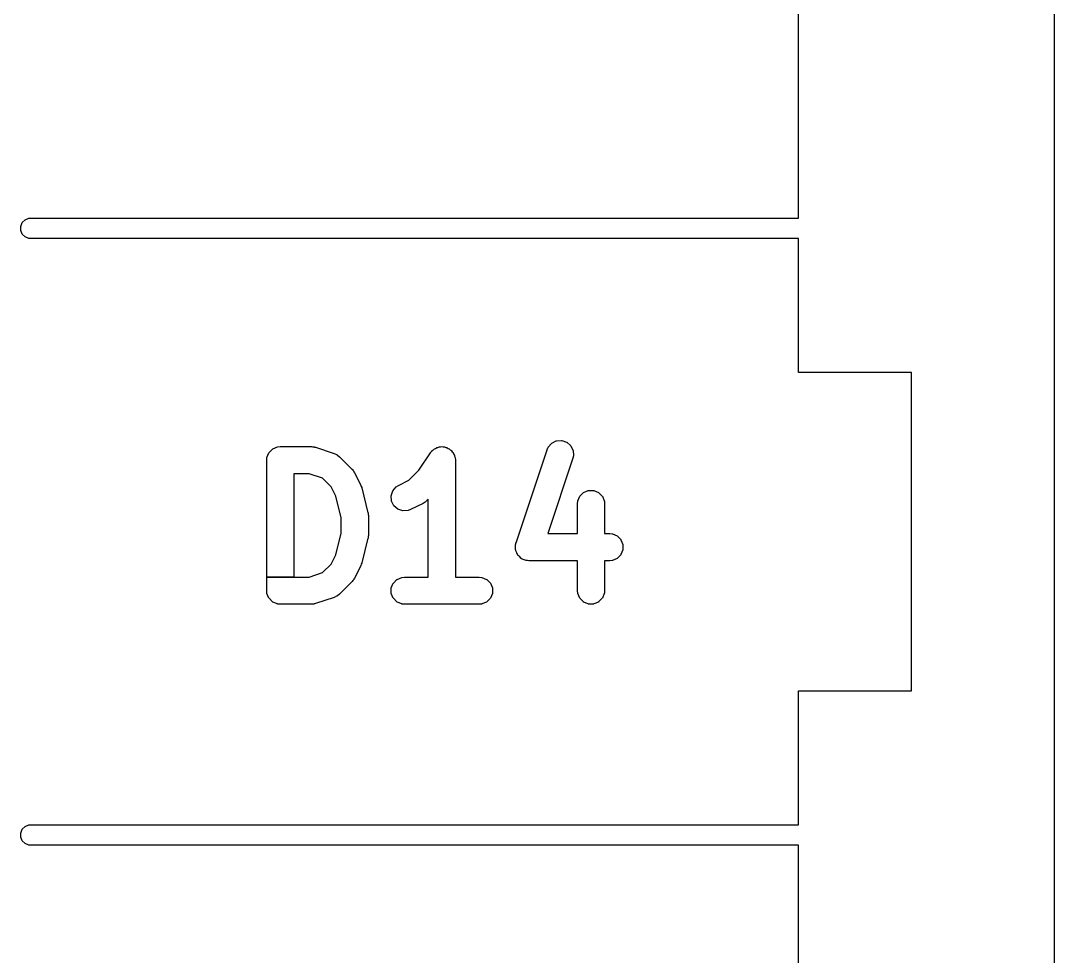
# Model space of a CAD drawing. Extents: x 2.65 to 6.49, y -4.64 to -1.64.
# Drawn here: x 5.2965 to 5.6925, y -2.8556 to -2.4971 of the extents above; entities that cross this region are included whole.
import ezdxf

# ---------------------------------------------------------------- set-up
doc = ezdxf.new("R2010")
doc.units = 0
doc.header["$MEASUREMENT"] = 0
doc.layers.add('BLACK', color=7, linetype='CONTINUOUS')

msp = doc.modelspace()

# ---------------------------------------------------------------- linework, layer by layer
at = {"layer": 'BLACK', "linetype": 'CONTINUOUS'}
for p, q in [((5.69252, -2.08878), (5.69252, -3.68602)), ((5.59449, -2.57276), (5.59449, -2.4689)), ((5.29712, -2.57451), (5.29821, -2.57342)), ((5.29821, -2.57342), (5.29963, -2.57283)), ((5.29963, -2.57283), (5.30039, -2.57276)), ((5.30039, -2.57276), (5.59449, -2.57276)), ((5.29653, -2.57592), (5.29712, -2.57451)), ((5.29653, -2.57746), (5.29653, -2.57592)), ((5.29712, -2.57888), (5.29653, -2.57746)), ((5.29821, -2.57997), (5.29712, -2.57888)), ((5.29963, -2.58055), (5.29821, -2.57997)), ((5.30039, -2.58063), (5.29963, -2.58055)), ((5.59449, -2.58063), (5.30039, -2.58063)), ((5.59449, -2.63189), (5.59449, -2.58063)), ((5.6378, -2.63189), (5.59449, -2.63189)), ((5.6378, -2.75394), (5.6378, -2.63189)), ((5.39313, -2.66119), (5.39493, -2.66044)), ((5.39493, -2.66044), (5.39498, -2.66042)), ((5.39498, -2.66042), (5.39596, -2.66033)), ((5.39596, -2.66033), (5.39598, -2.66033)), ((5.39598, -2.66033), (5.40788, -2.66033)), ((5.40788, -2.66033), (5.4079, -2.66033)), ((5.4079, -2.66033), (5.40838, -2.66038)), ((5.40838, -2.66038), (5.40849, -2.66037)), ((5.40849, -2.66037), (5.40855, -2.66037)), ((5.40855, -2.66037), (5.40871, -2.66041)), ((5.40871, -2.66041), (5.40888, -2.66042)), ((5.40888, -2.66042), (5.40893, -2.66044)), ((5.40893, -2.66044), (5.40904, -2.66048)), ((5.40904, -2.66048), (5.40951, -2.66059)), ((5.40951, -2.66059), (5.40953, -2.66059)), ((5.40953, -2.66059), (5.41667, -2.66298)), ((5.45503, -2.66119), (5.45546, -2.66101)), ((5.45546, -2.66101), (5.45586, -2.66074)), ((5.45586, -2.66074), (5.45593, -2.66071)), ((5.45593, -2.66071), (5.45639, -2.66062)), ((5.45639, -2.66062), (5.45683, -2.66044)), ((5.45683, -2.66044), (5.45691, -2.66042)), ((5.45691, -2.66042), (5.45738, -2.66042)), ((5.45738, -2.66042), (5.45784, -2.66033)), ((5.45784, -2.66033), (5.45792, -2.66033)), ((5.45792, -2.66033), (5.45838, -2.66042)), ((5.45838, -2.66042), (5.45886, -2.66042)), ((5.45886, -2.66042), (5.45893, -2.66044)), ((5.45893, -2.66044), (5.45937, -2.66062)), ((5.45937, -2.66062), (5.45983, -2.66071)), ((5.45983, -2.66071), (5.4599, -2.66074)), ((5.4599, -2.66074), (5.4603, -2.661)), ((5.4603, -2.661), (5.46074, -2.66119)), ((5.4982, -2.66148), (5.4986, -2.66059)), ((5.4986, -2.66059), (5.49863, -2.66054)), ((5.49863, -2.66054), (5.49991, -2.65906)), ((5.49991, -2.65906), (5.49997, -2.65902)), ((5.49997, -2.65902), (5.50171, -2.65814)), ((5.50171, -2.65814), (5.50179, -2.65812)), ((5.50179, -2.65812), (5.50373, -2.65799)), ((5.50373, -2.65799), (5.50381, -2.658)), ((5.50381, -2.658), (5.50566, -2.65861)), ((5.50566, -2.65861), (5.50573, -2.65865)), ((5.50573, -2.65865), (5.5072, -2.65993)), ((5.5072, -2.65993), (5.50725, -2.65999)), ((5.50725, -2.65999), (5.50812, -2.66173)), ((5.39078, -2.66551), (5.39088, -2.66453)), ((5.39088, -2.66453), (5.39089, -2.66447)), ((5.39089, -2.66447), (5.39164, -2.66267)), ((5.39164, -2.66267), (5.39168, -2.66261)), ((5.39168, -2.66261), (5.39306, -2.66123)), ((5.39306, -2.66123), (5.39313, -2.66119)), ((5.41667, -2.66298), (5.41669, -2.66298)), ((5.41669, -2.66298), (5.41758, -2.66338)), ((5.41758, -2.66338), (5.41763, -2.66341)), ((5.41763, -2.66341), (5.41774, -2.66351)), ((5.41774, -2.66351), (5.41788, -2.66357)), ((5.41788, -2.66357), (5.41793, -2.6636)), ((5.41793, -2.6636), (5.41869, -2.66422)), ((5.41869, -2.66422), (5.4187, -2.66423)), ((5.4187, -2.66423), (5.42346, -2.66899)), ((5.44908, -2.66936), (5.45356, -2.66264)), ((5.45356, -2.66264), (5.45357, -2.66263)), ((5.45357, -2.66263), (5.45357, -2.66262)), ((5.45357, -2.66262), (5.45357, -2.66263)), ((5.45357, -2.66263), (5.45358, -2.66262)), ((5.45358, -2.66262), (5.45419, -2.66187)), ((5.45358, -2.66262), (5.45358, -2.66262)), ((5.45419, -2.66187), (5.45423, -2.66183)), ((5.45423, -2.66183), (5.45463, -2.66156)), ((5.45463, -2.66156), (5.45497, -2.66123)), ((5.45497, -2.66123), (5.45503, -2.66119)), ((5.46074, -2.66119), (5.4608, -2.66123)), ((5.4608, -2.66123), (5.46113, -2.66156)), ((5.46113, -2.66156), (5.46152, -2.66182)), ((5.46152, -2.66182), (5.46158, -2.66188)), ((5.46158, -2.66188), (5.46184, -2.66227)), ((5.46184, -2.66227), (5.46218, -2.66261)), ((5.46218, -2.66261), (5.46222, -2.66267)), ((5.46222, -2.66267), (5.4624, -2.66311)), ((5.4624, -2.66311), (5.46266, -2.6635)), ((5.46266, -2.6635), (5.46269, -2.66357)), ((5.46269, -2.66357), (5.46279, -2.66403)), ((5.46279, -2.66403), (5.46297, -2.66447)), ((5.46297, -2.66447), (5.46298, -2.66453)), ((5.46298, -2.66453), (5.46308, -2.66549)), ((5.48629, -2.69721), (5.49819, -2.6615)), ((5.49819, -2.6615), (5.4982, -2.66148)), ((5.50805, -2.66479), (5.49843, -2.69366)), ((5.50806, -2.66477), (5.50805, -2.66479)), ((5.50827, -2.66381), (5.50806, -2.66477)), ((5.50812, -2.66173), (5.50814, -2.66181)), ((5.50814, -2.66181), (5.50828, -2.66375)), ((5.50828, -2.66375), (5.50827, -2.66381)), ((5.39078, -2.66552), (5.39078, -2.66551)), ((5.39078, -2.71033), (5.39078, -2.66552)), ((5.46308, -2.66549), (5.46308, -2.66549)), ((5.46308, -2.66549), (5.46308, -2.6655)), ((5.46308, -2.6655), (5.46308, -2.6655)), ((5.46308, -2.6655), (5.46308, -2.6655)), ((5.46308, -2.6655), (5.46308, -2.66552)), ((5.46308, -2.66552), (5.46308, -2.71033)), ((5.40704, -2.67072), (5.40118, -2.67072)), ((5.40118, -2.67072), (5.40118, -2.71033)), ((5.41222, -2.67245), (5.40704, -2.67072)), ((5.41552, -2.67575), (5.41222, -2.67245)), ((5.42346, -2.66899), (5.42348, -2.66901)), ((5.42348, -2.66901), (5.42378, -2.66938)), ((5.42378, -2.66938), (5.42387, -2.66945)), ((5.42387, -2.66945), (5.4239, -2.6695)), ((5.4239, -2.6695), (5.42399, -2.66964)), ((5.42399, -2.66964), (5.4241, -2.66976)), ((5.4241, -2.66976), (5.42413, -2.66981)), ((5.42413, -2.66981), (5.42417, -2.66992)), ((5.42417, -2.66992), (5.42443, -2.67033)), ((5.42443, -2.67033), (5.42444, -2.67034)), ((5.42444, -2.67034), (5.42682, -2.6751)), ((5.44528, -2.67316), (5.44908, -2.66936)), ((5.41727, -2.67924), (5.41552, -2.67575)), ((5.42682, -2.6751), (5.42683, -2.67512)), ((5.42683, -2.67512), (5.42684, -2.67517)), ((5.42684, -2.67517), (5.42685, -2.67518)), ((5.42685, -2.67518), (5.42688, -2.67523)), ((5.42688, -2.67523), (5.42702, -2.67563)), ((5.42702, -2.67563), (5.42718, -2.67604)), ((5.42718, -2.67604), (5.42719, -2.67609)), ((5.42719, -2.67609), (5.42719, -2.6761)), ((5.42719, -2.6761), (5.42721, -2.67615)), ((5.42721, -2.67615), (5.42721, -2.67617)), ((5.42721, -2.67617), (5.42959, -2.68569)), ((5.43911, -2.6772), (5.44038, -2.67573)), ((5.44038, -2.67573), (5.44043, -2.67569)), ((5.44043, -2.67569), (5.44126, -2.67517)), ((5.44126, -2.67517), (5.44127, -2.67516)), ((5.44127, -2.67516), (5.44528, -2.67316)), ((5.41935, -2.68759), (5.41727, -2.67924)), ((5.43844, -2.6792), (5.43845, -2.67912)), ((5.43858, -2.68114), (5.43844, -2.6792)), ((5.43845, -2.67912), (5.43907, -2.67727)), ((5.43907, -2.67727), (5.43911, -2.6772)), ((5.45269, -2.68045), (5.45203, -2.6811)), ((5.45269, -2.71033), (5.45269, -2.68045)), ((5.50994, -2.68114), (5.51069, -2.67934)), ((5.51069, -2.67934), (5.51073, -2.67927)), ((5.51073, -2.67927), (5.51211, -2.67789)), ((5.51211, -2.67789), (5.51217, -2.67785)), ((5.51217, -2.67785), (5.51398, -2.67711)), ((5.51398, -2.67711), (5.51405, -2.67709)), ((5.51405, -2.67709), (5.516, -2.67709)), ((5.516, -2.67709), (5.51608, -2.67711)), ((5.51608, -2.67711), (5.51788, -2.67785)), ((5.51788, -2.67785), (5.51794, -2.67789)), ((5.51794, -2.67789), (5.51932, -2.67927)), ((5.51932, -2.67927), (5.51937, -2.67934)), ((5.51937, -2.67934), (5.52011, -2.68114)), ((5.4386, -2.68122), (5.43858, -2.68114)), ((5.43947, -2.68296), (5.4386, -2.68122)), ((5.43952, -2.68302), (5.43947, -2.68296)), ((5.44099, -2.6843), (5.43952, -2.68302)), ((5.44106, -2.68434), (5.44099, -2.6843)), ((5.44291, -2.68496), (5.44106, -2.68434)), ((5.4459, -2.68447), (5.44499, -2.68482)), ((5.44592, -2.68446), (5.4459, -2.68447)), ((5.45068, -2.68208), (5.44592, -2.68446)), ((5.4507, -2.68207), (5.45068, -2.68208)), ((5.45111, -2.68181), (5.4507, -2.68207)), ((5.45121, -2.68177), (5.45111, -2.68181)), ((5.45126, -2.68174), (5.45121, -2.68177)), ((5.45139, -2.68163), (5.45126, -2.68174)), ((5.45153, -2.68155), (5.45139, -2.68163)), ((5.45157, -2.68151), (5.45153, -2.68155)), ((5.45165, -2.68142), (5.45157, -2.68151)), ((5.45202, -2.68112), (5.45165, -2.68142)), ((5.45203, -2.6811), (5.45202, -2.68112)), ((5.50983, -2.68217), (5.50993, -2.6812)), ((5.50983, -2.68219), (5.50983, -2.68217)), ((5.50983, -2.69366), (5.50983, -2.68219)), ((5.50993, -2.6812), (5.50994, -2.68114)), ((5.52011, -2.68114), (5.52013, -2.6812)), ((5.52013, -2.6812), (5.52022, -2.68217)), ((5.52022, -2.68217), (5.52022, -2.68219)), ((5.52022, -2.68219), (5.52022, -2.69366)), ((5.41935, -2.69346), (5.41935, -2.68759)), ((5.42959, -2.68569), (5.4296, -2.68571)), ((5.4296, -2.68571), (5.42962, -2.68586)), ((5.42962, -2.68586), (5.42964, -2.6859)), ((5.42964, -2.6859), (5.42965, -2.68596)), ((5.42965, -2.68596), (5.42969, -2.68632)), ((5.42969, -2.68632), (5.42974, -2.68668)), ((5.42974, -2.68674), (5.42973, -2.68679)), ((5.42973, -2.68679), (5.42975, -2.68693)), ((5.42974, -2.68668), (5.42974, -2.68674)), ((5.42975, -2.68693), (5.42975, -2.68695)), ((5.42975, -2.68695), (5.42975, -2.6941)), ((5.44299, -2.68497), (5.44291, -2.68496)), ((5.44493, -2.68483), (5.44299, -2.68497)), ((5.44499, -2.68482), (5.44493, -2.68483)), ((5.41727, -2.70181), (5.41935, -2.69346)), ((5.42959, -2.69536), (5.42721, -2.70488)), ((5.4296, -2.69534), (5.42959, -2.69536)), ((5.42962, -2.69519), (5.4296, -2.69534)), ((5.42964, -2.69515), (5.42962, -2.69519)), ((5.42965, -2.69509), (5.42964, -2.69515)), ((5.42969, -2.69473), (5.42965, -2.69509)), ((5.42974, -2.69437), (5.42969, -2.69473)), ((5.42975, -2.69412), (5.42973, -2.69426)), ((5.42973, -2.69426), (5.42974, -2.69431)), ((5.42974, -2.69431), (5.42974, -2.69437)), ((5.42975, -2.6941), (5.42975, -2.69412)), ((5.49843, -2.69366), (5.50983, -2.69366)), ((5.52022, -2.69366), (5.52217, -2.69366)), ((5.52217, -2.69366), (5.52219, -2.69366)), ((5.52219, -2.69366), (5.52316, -2.69376)), ((5.52316, -2.69376), (5.52322, -2.69377)), ((5.52322, -2.69377), (5.52502, -2.69452)), ((5.52502, -2.69452), (5.52509, -2.69456)), ((5.52509, -2.69456), (5.52647, -2.69594)), ((5.52647, -2.69594), (5.52651, -2.696)), ((5.52651, -2.696), (5.52725, -2.69781)), ((5.48606, -2.69819), (5.48612, -2.69796)), ((5.48606, -2.69825), (5.48606, -2.69819)), ((5.48612, -2.69904), (5.48606, -2.69825)), ((5.48612, -2.69788), (5.48613, -2.69781)), ((5.48612, -2.69796), (5.48612, -2.69788)), ((5.48612, -2.69983), (5.48612, -2.69904)), ((5.48613, -2.69991), (5.48612, -2.69983)), ((5.48613, -2.69781), (5.48618, -2.6977)), ((5.48619, -2.70004), (5.48613, -2.69991)), ((5.48618, -2.6977), (5.48628, -2.69723)), ((5.4862, -2.70019), (5.48619, -2.70004)), ((5.48622, -2.70027), (5.4862, -2.70019)), ((5.48657, -2.70098), (5.48622, -2.70027)), ((5.48628, -2.69723), (5.48629, -2.69721)), ((5.52725, -2.69991), (5.52651, -2.70171)), ((5.52725, -2.69781), (5.52727, -2.69788)), ((5.52727, -2.69983), (5.52725, -2.69991)), ((5.52727, -2.69788), (5.52727, -2.69983)), ((5.41552, -2.7053), (5.41727, -2.70181)), ((5.48688, -2.70171), (5.48657, -2.70098)), ((5.48692, -2.70177), (5.48688, -2.70171)), ((5.48702, -2.70188), (5.48692, -2.70177)), ((5.48709, -2.70201), (5.48702, -2.70188)), ((5.48714, -2.70207), (5.48709, -2.70201)), ((5.48774, -2.70259), (5.48714, -2.70207)), ((5.4883, -2.70315), (5.48774, -2.70259)), ((5.48836, -2.7032), (5.4883, -2.70315)), ((5.4885, -2.70325), (5.48836, -2.7032)), ((5.48861, -2.70335), (5.4885, -2.70325)), ((5.48868, -2.70339), (5.48861, -2.70335)), ((5.48943, -2.70364), (5.48868, -2.70339)), ((5.49017, -2.70394), (5.48943, -2.70364)), ((5.49022, -2.70396), (5.49017, -2.70394)), ((5.49045, -2.70398), (5.49022, -2.70396)), ((5.49053, -2.70401), (5.49045, -2.70398)), ((5.49061, -2.70401), (5.49053, -2.70401)), ((5.49072, -2.70401), (5.49061, -2.70401)), ((5.4912, -2.70405), (5.49072, -2.70401)), ((5.49122, -2.70405), (5.4912, -2.70405)), ((5.50983, -2.70405), (5.49122, -2.70405)), ((5.50983, -2.71552), (5.50983, -2.70405)), ((5.52217, -2.70405), (5.52022, -2.70405)), ((5.52022, -2.70405), (5.52022, -2.71552)), ((5.52219, -2.70405), (5.52217, -2.70405)), ((5.52316, -2.70396), (5.52219, -2.70405)), ((5.52322, -2.70394), (5.52316, -2.70396)), ((5.52502, -2.7032), (5.52322, -2.70394)), ((5.52509, -2.70315), (5.52502, -2.7032)), ((5.52647, -2.70177), (5.52509, -2.70315)), ((5.52651, -2.70171), (5.52647, -2.70177)), ((5.41222, -2.7086), (5.41552, -2.7053)), ((5.42682, -2.70594), (5.42444, -2.71071)), ((5.42683, -2.70593), (5.42682, -2.70594)), ((5.42684, -2.70588), (5.42683, -2.70593)), ((5.42685, -2.70587), (5.42684, -2.70588)), ((5.42688, -2.70582), (5.42685, -2.70587)), ((5.42702, -2.70541), (5.42688, -2.70582)), ((5.42718, -2.70501), (5.42702, -2.70541)), ((5.42719, -2.70495), (5.42718, -2.70501)), ((5.42721, -2.7049), (5.42719, -2.70495)), ((5.42719, -2.70495), (5.42719, -2.70495)), ((5.42721, -2.70488), (5.42721, -2.7049)), ((5.39078, -2.71552), (5.39078, -2.71033)), ((5.39078, -2.71033), (5.40118, -2.71033)), ((5.40118, -2.71033), (5.39078, -2.71033)), ((5.40118, -2.71033), (5.40704, -2.71033)), ((5.40704, -2.71033), (5.41222, -2.7086)), ((5.42346, -2.71206), (5.4187, -2.71682)), ((5.42348, -2.71204), (5.42346, -2.71206)), ((5.42378, -2.71167), (5.42348, -2.71204)), ((5.42387, -2.7116), (5.42378, -2.71167)), ((5.4239, -2.71155), (5.42387, -2.7116)), ((5.42399, -2.71141), (5.4239, -2.71155)), ((5.4241, -2.71128), (5.42399, -2.71141)), ((5.42413, -2.71123), (5.4241, -2.71128)), ((5.42417, -2.71113), (5.42413, -2.71123)), ((5.42443, -2.71072), (5.42417, -2.71113)), ((5.42444, -2.71071), (5.42443, -2.71072)), ((5.4393, -2.71261), (5.44068, -2.71123)), ((5.44068, -2.71123), (5.44074, -2.71119)), ((5.44074, -2.71119), (5.44255, -2.71044)), ((5.44255, -2.71044), (5.4426, -2.71042)), ((5.4426, -2.71042), (5.44358, -2.71033)), ((5.44358, -2.71033), (5.4436, -2.71033)), ((5.4436, -2.71033), (5.45269, -2.71033)), ((5.46308, -2.71033), (5.47217, -2.71033)), ((5.47217, -2.71033), (5.47219, -2.71033)), ((5.47219, -2.71033), (5.47316, -2.71042)), ((5.47316, -2.71042), (5.47322, -2.71044)), ((5.47322, -2.71044), (5.47502, -2.71119)), ((5.47502, -2.71119), (5.47509, -2.71123)), ((5.47509, -2.71123), (5.47647, -2.71261)), ((5.39078, -2.71554), (5.39078, -2.71552)), ((5.39088, -2.71652), (5.39078, -2.71554)), ((5.4385, -2.71455), (5.43851, -2.71447)), ((5.4385, -2.7165), (5.4385, -2.71455)), ((5.43851, -2.71447), (5.43926, -2.71267)), ((5.43926, -2.71267), (5.4393, -2.71261)), ((5.47647, -2.71261), (5.47651, -2.71267)), ((5.47651, -2.71267), (5.47725, -2.71447)), ((5.47725, -2.71447), (5.47727, -2.71455)), ((5.47727, -2.71455), (5.47727, -2.7165)), ((5.50983, -2.71554), (5.50983, -2.71552)), ((5.50993, -2.71652), (5.50983, -2.71554)), ((5.52022, -2.71554), (5.52013, -2.71652)), ((5.52022, -2.71552), (5.52022, -2.71554)), ((5.39089, -2.71658), (5.39088, -2.71652)), ((5.39164, -2.71838), (5.39089, -2.71658)), ((5.39168, -2.71844), (5.39164, -2.71838)), ((5.39306, -2.71982), (5.39168, -2.71844)), ((5.39313, -2.71986), (5.39306, -2.71982)), ((5.39493, -2.72061), (5.39313, -2.71986)), ((5.41667, -2.71807), (5.40953, -2.72045)), ((5.41669, -2.71807), (5.41667, -2.71807)), ((5.41758, -2.71767), (5.41669, -2.71807)), ((5.41763, -2.71764), (5.41758, -2.71767)), ((5.41774, -2.71754), (5.41763, -2.71764)), ((5.41788, -2.71748), (5.41774, -2.71754)), ((5.41793, -2.71745), (5.41788, -2.71748)), ((5.41869, -2.71683), (5.41793, -2.71745)), ((5.4187, -2.71682), (5.41869, -2.71683)), ((5.43851, -2.71658), (5.4385, -2.7165)), ((5.43926, -2.71838), (5.43851, -2.71658)), ((5.4393, -2.71844), (5.43926, -2.71838)), ((5.44068, -2.71982), (5.4393, -2.71844)), ((5.44074, -2.71986), (5.44068, -2.71982)), ((5.44255, -2.72061), (5.44074, -2.71986)), ((5.47502, -2.71986), (5.47322, -2.72061)), ((5.47509, -2.71982), (5.47502, -2.71986)), ((5.47647, -2.71844), (5.47509, -2.71982)), ((5.47651, -2.71838), (5.47647, -2.71844)), ((5.47725, -2.71658), (5.47651, -2.71838)), ((5.47727, -2.7165), (5.47725, -2.71658)), ((5.50994, -2.71658), (5.50993, -2.71652)), ((5.51069, -2.71838), (5.50994, -2.71658)), ((5.51073, -2.71844), (5.51069, -2.71838)), ((5.51211, -2.71982), (5.51073, -2.71844)), ((5.51217, -2.71986), (5.51211, -2.71982)), ((5.51398, -2.72061), (5.51217, -2.71986)), ((5.51788, -2.71986), (5.51608, -2.72061)), ((5.51794, -2.71982), (5.51788, -2.71986)), ((5.51932, -2.71844), (5.51794, -2.71982)), ((5.51937, -2.71838), (5.51932, -2.71844)), ((5.52011, -2.71658), (5.51937, -2.71838)), ((5.52013, -2.71652), (5.52011, -2.71658)), ((5.39498, -2.72062), (5.39493, -2.72061)), ((5.39596, -2.72072), (5.39498, -2.72062)), ((5.39598, -2.72072), (5.39596, -2.72072)), ((5.40788, -2.72072), (5.39598, -2.72072)), ((5.4079, -2.72072), (5.40788, -2.72072)), ((5.40838, -2.72067), (5.4079, -2.72072)), ((5.40849, -2.72068), (5.40838, -2.72067)), ((5.40855, -2.72068), (5.40849, -2.72068)), ((5.40871, -2.72064), (5.40855, -2.72068)), ((5.40888, -2.72062), (5.40871, -2.72064)), ((5.40893, -2.72061), (5.40888, -2.72062)), ((5.40904, -2.72057), (5.40893, -2.72061)), ((5.40951, -2.72046), (5.40904, -2.72057)), ((5.40953, -2.72045), (5.40951, -2.72046)), ((5.4426, -2.72062), (5.44255, -2.72061)), ((5.44358, -2.72072), (5.4426, -2.72062)), ((5.4436, -2.72072), (5.44358, -2.72072)), ((5.47217, -2.72072), (5.4436, -2.72072)), ((5.47219, -2.72072), (5.47217, -2.72072)), ((5.47316, -2.72062), (5.47219, -2.72072)), ((5.47322, -2.72061), (5.47316, -2.72062)), ((5.51405, -2.72063), (5.51398, -2.72061)), ((5.516, -2.72063), (5.51405, -2.72063)), ((5.51608, -2.72061), (5.516, -2.72063)), ((5.59449, -2.8052), (5.59449, -2.75394)), ((5.59449, -2.75394), (5.6378, -2.75394)), ((5.6378, -2.75394), (5.6378, -2.75394)), ((5.29653, -2.80837), (5.29712, -2.80695)), ((5.29712, -2.80695), (5.29821, -2.80586)), ((5.29821, -2.80586), (5.29963, -2.80527)), ((5.29963, -2.80527), (5.30039, -2.8052)), ((5.30039, -2.8052), (5.59449, -2.8052)), ((5.29653, -2.8099), (5.29653, -2.80837)), ((5.29712, -2.81132), (5.29653, -2.8099)), ((5.29821, -2.81241), (5.29712, -2.81132)), ((5.29963, -2.813), (5.29821, -2.81241)), ((5.30039, -2.81307), (5.29963, -2.813)), ((5.59449, -2.81307), (5.30039, -2.81307)), ((5.59449, -3.68602), (5.59449, -2.81307))]:
    msp.add_line(p, q, dxfattribs=at)

doc.saveas('drawing.dxf')
